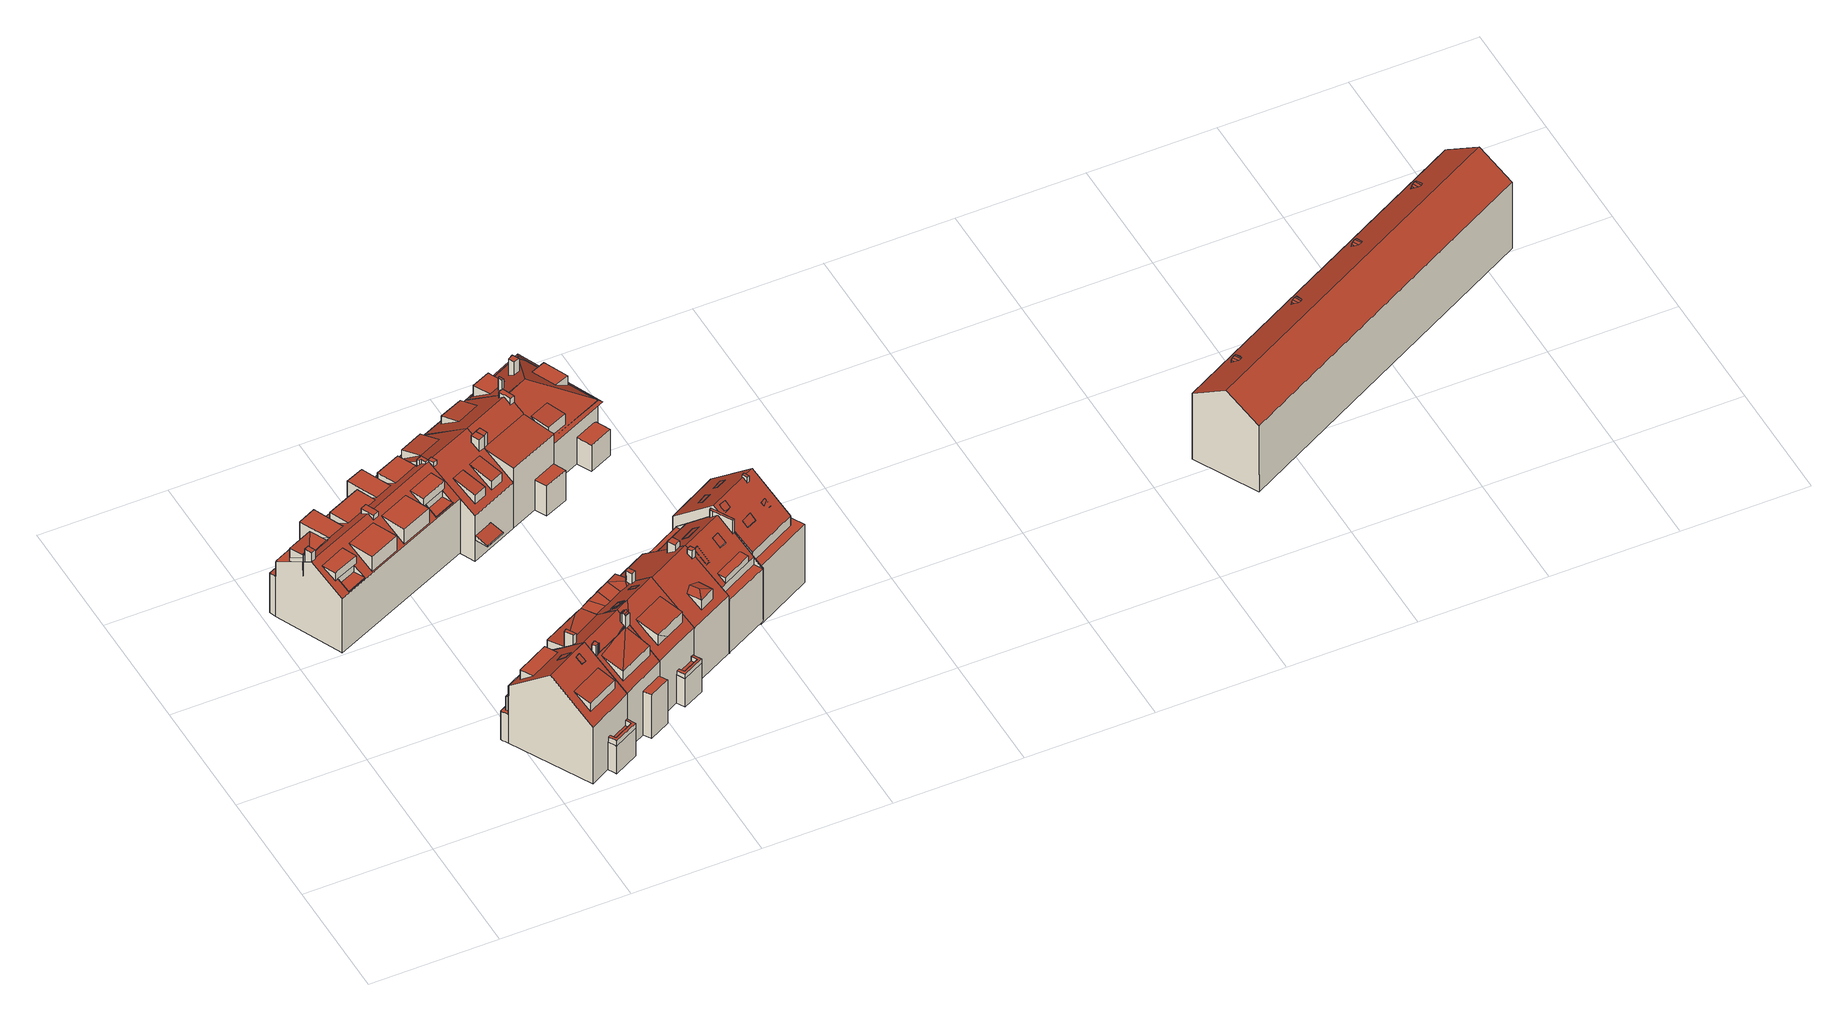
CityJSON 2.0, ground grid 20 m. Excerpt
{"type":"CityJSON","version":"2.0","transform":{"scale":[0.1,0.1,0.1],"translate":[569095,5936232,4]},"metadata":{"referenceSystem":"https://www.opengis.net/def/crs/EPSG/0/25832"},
"CityObjects":{
"building1":{"type":"Building","attributes":{"Grundfläche 2D":"134.242974","Grundhöhe NN":"5.921"},"children":["building1-1","building1-2","building1-3"],"geometry":[{"type":"Solid","lod":"3","boundaries":[[[[0,1,2,3]],[[4,5,6,7]],[[8,9,10,11,12,13,14]],[[15,16,17,18,19,20,21,22,23],[24,3,2,25]],[[26,15,23]],[[27,17,16,15,26,28,29,30,31],[32,7,6,33]],[[34,35,36,37,38,39,40,41,42]],[[43,44,45,46,47,48,49,50]],[[51,52,53,54,55]],[[1,0,24,25]],[[2,1,25]],[[0,3,24]],[[5,33,6]],[[7,32,4]],[[5,4,32,33]],[[35,46,45,36]],[[36,45,56,57,37]],[[58,59,40,39,38,37,57,60]],[[43,50,49,48,61,62]],[[44,43,62,63]],[[56,45,44,63]],[[64,10,9,8,65,66]],[[11,10,64,67]],[[12,11,67,68]],[[8,14,13,12,68,69,21,20,19,18,70,65]],[[71,72,61,48,30,29,28,26,23,22,21,69,73]],[[54,53,41,40,31,30,48,47]],[[17,27,31,40,59,70,18]],[[55,54,47,46,35]],[[55,35,34,51]],[[53,52,51,34,42,41]],[[64,66,65,70,59,58,60,57,56,63,62,61,72,71,73,69,68,67]]]],"semantics":{"surfaces":[{"type":"RoofSurface"},{"type":"WallSurface"},{"type":"GroundSurface"}],"values":[[0,0,0,0,0,0,0,0,0,1,1,1,1,1,1,1,1,1,1,1,1,1,1,1,1,1,1,1,1,1,1,2]]}}]},
"building1-1":{"type":"BuildingInstallation","parents":["building1"],"geometry":[{"type":"MultiSurface","lod":"3","boundaries":[[[74,75,76,77,78,79,80,81,82]],[[8,9,10,77,76,75]],[[10,11,78,77]],[[11,12,79,78]],[[80,79,12,13]],[[13,83,81,80]],[[81,83,84,82]],[[84,14,74,82]],[[14,8,75,74]]],"semantics":{"surfaces":[{"type":"RoofSurface"},{"type":"WallSurface"}],"values":[0,1,1,1,1,1,1,1,1]}}]},
"building1-2":{"type":"BuildingInstallation","parents":["building1"],"geometry":[{"type":"MultiSurface","lod":"3","boundaries":[[[85,86,87,88]],[[89,90,88,87]],[[85,88,90,91]],[[86,85,91,92]],[[92,89,87,86]]],"semantics":{"surfaces":[{"type":"RoofSurface"},{"type":"WallSurface"}],"values":[0,1,1,1,1]}}]},
"building1-3":{"type":"BuildingInstallation","parents":["building1"],"geometry":[{"type":"MultiSurface","lod":"3","boundaries":[[[93,94,95,96]],[[96,97,98,93]],[[99,97,96,95]],[[94,93,98,100]],[[100,99,95,94]]],"semantics":{"surfaces":[{"type":"RoofSurface"},{"type":"WallSurface"}],"values":[0,1,1,1,1]}}]},
"building2":{"type":"Building","attributes":{"Grundfläche 2D":"325.896272","Grundhöhe NN":"6.129"},"children":["building2-1","building2-2","building2-3","building2-4","building2-5","building2-6"],"geometry":[{"type":"MultiSurface","lod":"3","boundaries":[[[101,102,103,104,105,106]],[[107,108,109,110]],[[111,112,113,114]],[[115,116,117,118]],[[119,120,121,122,123,124]],[[125,126,127,128,129,130,131,132,133,134]],[[135,136,137,138,139,140,141,142]],[[143,144,145,146,147,148]],[[149,150,151,152,153,154]],[[155,156,157,158]],[[158,159,155]],[[159,158,160,161]],[[161,162,159]],[[163,164,165,166]],[[167,168,169,170,171]],[[172,173,174,175,176,177,178,179,180,181,182,183,137,184,185,110,109,186,187,144,143,188,189,114,113,190,191,167,171,192,193,162,161,160,194,195,196,130,197,198,199,196]],[[173,200,201,202,203,178,177,176,175,174],[204,118,117,205],[206,207,166,165],[106,105,208,209,210,211,212,213,214,215],[216,217,218,219,220,221,222,223,124,123]],[[224,225,226,227,228,229,230,231,232,233,234,235,236,237]],[[209,208,104,103,102,101,215,214]],[[105,104,208]],[[215,101,106]],[[238,186,108,107]],[[109,108,186]],[[110,238,107]],[[113,112,190]],[[111,114,189]],[[189,190,112,111]],[[116,115,204,205]],[[117,116,205]],[[115,118,204]],[[119,223,222,217,216,122,121,120]],[[216,123,122]],[[223,119,124]],[[196,131,130]],[[131,196,195,132]],[[239,133,132,195]],[[240,134,133,239]],[[193,125,134,240]],[[126,125,193,192]],[[171,127,126,192]],[[130,129,197]],[[129,128,241,197]],[[141,140,187]],[[187,186,238,142,141]],[[110,185,135,142,238]],[[185,184,136,135]],[[184,137,136]],[[138,137,183]],[[183,242,139,138]],[[188,143,148,147,243,244,151,150]],[[140,139,242,245,146,145,144,187]],[[147,146,245,243]],[[154,153,191]],[[189,188,149,154,191,190]],[[149,188,150]],[[244,246,152,151]],[[240,239,156,155]],[[157,156,239,195]],[[240,155,159,162,193]],[[164,163,207,206]],[[165,164,206]],[[207,163,166]],[[171,170,247,241,128,127]],[[153,152,246,248,169,168,167,191]],[[248,247,170,169]],[[203,202,201,249,250]],[[251,237,182,181,180,179,178,203,250,252]],[[242,183,182,237,236,235]],[[242,235,234,245]],[[245,234,233,243]],[[243,233,232,244]],[[244,232,231,246]],[[246,231,230,248]],[[248,230,229,247]],[[247,229,228,241]],[[198,197,241,228,227,226]],[[201,200,173,172,196,199,198,226,253,254,249]],[[224,237,251,255]],[[225,224,255,256]],[[226,225,256,253]],[[255,251,252,250,249,254,253,256]]],"semantics":{"surfaces":[{"type":"RoofSurface"},{"type":"WallSurface"},{"type":"GroundSurface"}],"values":[0,0,0,0,0,0,0,0,0,0,0,0,0,0,0,0,0,0,1,1,1,1,1,1,1,1,1,1,1,1,1,1,1,1,1,1,1,1,1,1,1,1,1,1,1,1,1,1,1,1,1,1,1,1,1,1,1,1,1,1,1,1,1,1,1,1,1,1,1,1,1,1,1,1,1,1,1,1,1,1,2]}}]},
"building2-1":{"type":"BuildingInstallation","parents":["building2"],"geometry":[{"type":"MultiSurface","lod":"3","boundaries":[[[257,258,259,260,261,262,263]],[[258,257,264,265]],[[258,265,160,158,259]],[[158,157,195,196,261,260,259]],[[196,172,262,261]]],"semantics":{"surfaces":[{"type":"RoofSurface"},{"type":"WallSurface"}],"values":[0,1,1,1,1]}}]},
"building2-2":{"type":"BuildingInstallation","parents":["building2"],"geometry":[{"type":"MultiSurface","lod":"3","boundaries":[[[266,267,268,269,270,271]],[[272,273,175,274,269,268,267]],[[270,269,274,275]],[[266,271,270,275,176,276,277]],[[267,266,277,272]]],"semantics":{"surfaces":[{"type":"RoofSurface"},{"type":"WallSurface"}],"values":[0,1,1,1,1]}}]},
"building2-3":{"type":"BuildingInstallation","parents":["building2"],"geometry":[{"type":"MultiSurface","lod":"3","boundaries":[[[278,221,279,280,218,281]],[[281,217,222,278]],[[221,278,222]],[[281,218,217]],[[279,221,220]],[[280,279,220,219]],[[218,280,219]]],"semantics":{"surfaces":[{"type":"RoofSurface"},{"type":"WallSurface"}],"values":[0,1,1,1,1,1,1]}}]},
"building2-4":{"type":"BuildingInstallation","parents":["building2"],"geometry":[{"type":"MultiSurface","lod":"3","boundaries":[[[282,283,284,285,286,287,288]],[[181,184,185,283,282,288]],[[284,283,185,289]],[[289,290,285,284]],[[291,286,285,290]],[[291,180,287,286]],[[181,288,287,180]]],"semantics":{"surfaces":[{"type":"RoofSurface"},{"type":"WallSurface"}],"values":[0,1,1,1,1,1,1]}}]},
"building2-5":{"type":"BuildingInstallation","parents":["building2"],"geometry":[{"type":"MultiSurface","lod":"3","boundaries":[[[292,210,293,294,213,295]],[[293,209,214,294]],[[213,294,214]],[[293,210,209]],[[295,213,212]],[[292,295,212,211]],[[210,292,211]]],"semantics":{"surfaces":[{"type":"RoofSurface"},{"type":"WallSurface"}],"values":[0,1,1,1,1,1,1]}}]},
"building2-6":{"type":"BuildingInstallation","parents":["building2"],"geometry":[{"type":"MultiSurface","lod":"3","boundaries":[[[296,297,298,299]],[[262,172,173,297,296]],[[298,297,173,300]],[[299,298,300,174,264,257,263]],[[263,262,296,299]]],"semantics":{"surfaces":[{"type":"RoofSurface"},{"type":"WallSurface"}],"values":[0,1,1,1,1]}}]},
"building3":{"type":"Building","attributes":{"Grundfläche 2D":"122.303925","Grundhöhe NN":"5.871"},"children":["building3-1","building3-2","building3-3","building3-4"],"geometry":[{"type":"MultiSurface","lod":"3","boundaries":[[[301,302,303,304]],[[305,306,304,303]],[[305,303,307]],[[308,307,303,309]],[[310,311,309]],[[311,312,308]],[[311,308,309]],[[313,314,315,316,317,318]],[[319,320,313,318]],[[321,314,313]],[[322,323,324,325,306,305,326,327,328,329]],[[323,322,330,331]],[[305,307,326]],[[330,322,332,333]],[[308,312,307]],[[312,334,307]],[[334,335,336]],[[334,336,307]],[[336,337,326,337,307]],[[337,326,307]],[[338,312,311]],[[333,332,339,338,311,310]],[[340,336,335,334,312,338,341,342,343,344,26,345,346,326,337,336]],[[26,344,347,348,316,315,314,321,349,350,29,28]],[[351,352,353,354,355,356,357,358,359,360]],[[361,362,363,364]],[[365,366,367,368]],[[301,304,325,324]],[[302,301,324,323]],[[325,304,306]],[[360,319,318,317,355,354,351]],[[320,319,360,350]],[[317,316,355]],[[364,363,369,370]],[[361,364,370,371]],[[362,361,371,372]],[[366,365,373,374]],[[367,366,374,375]],[[368,367,375,376]],[[362,372,377,329,328,327,73,369,363]],[[378,379,380,381,382,383,356,355,316,348,347,344,343,342,341,338,339,332,322,329,377,384]],[[368,358,357,356,383,373,365]],[[385,73,327,326,346,345,26,28,29,350,360,359,358,368,376,72,71]],[[374,373,383,382,381,380,379,378,384,377,372,371,370,369,73,385,71,72,376,375]]],"semantics":{"surfaces":[{"type":"RoofSurface"},{"type":"WallSurface"},{"type":"GroundSurface"}],"values":[0,0,0,0,0,0,0,0,0,0,0,0,0,0,0,0,0,0,0,0,0,0,0,0,0,0,0,1,1,1,1,1,1,1,1,1,1,1,1,1,1,1,1,2]}}]},
"building3-1":{"type":"BuildingInstallation","parents":["building3"],"geometry":[{"type":"MultiSurface","lod":"3","boundaries":[[[351,354,386,387]],[[386,354,353]],[[387,386,353,352]],[[352,351,387]]],"semantics":{"surfaces":[{"type":"RoofSurface"},{"type":"WallSurface"}],"values":[0,1,1,1]}}]},
"building3-2":{"type":"BuildingInstallation","parents":["building3"],"geometry":[{"type":"MultiSurface","lod":"3","boundaries":[[[388,389,390,391,392]],[[393,389,388,394]],[[395,396,393,394,397]],[[398,395,397,399]],[[400,401,398,399,402]],[[403,400,402,404]],[[303,302,323,322,392,391,390]],[[388,392,322,332,339,338,341,342,343,404,402,399,397,394]],[[343,405,403,404]],[[400,403,405,406]],[[406,407,401,400]],[[398,401,407,408]],[[310,309,303,390,389,393,396,395,398,408,409]]],"semantics":{"surfaces":[{"type":"RoofSurface"},{"type":"WallSurface"}],"values":[0,0,0,0,0,0,1,1,1,1,1,1,1]}}]},
"building3-3":{"type":"BuildingInstallation","parents":["building3"],"geometry":[{"type":"MultiSurface","lod":"3","boundaries":[[[410,411,412,413,414,415]],[[29,28,413,412,411,320,350]],[[28,416,414,413]],[[321,313,410,415,414,416,417]],[[313,320,411,410]]],"semantics":{"surfaces":[{"type":"RoofSurface"},{"type":"WallSurface"}],"values":[0,1,1,1,1]}}]},
"building3-4":{"type":"BuildingInstallation","parents":["building3"],"geometry":[{"type":"MultiSurface","lod":"3","boundaries":[[[418,419,420,421,422,423,424,425]],[[337,336,421,420]],[[335,422,421,336]],[[335,334,423,422]],[[426,425,424,423,334,340]],[[418,425,426,427]],[[427,428,419,418]],[[420,419,428,337]]],"semantics":{"surfaces":[{"type":"RoofSurface"},{"type":"WallSurface"}],"values":[0,1,1,1,1,1,1,1]}}]},
"building4":{"type":"Building","attributes":{"Grundfläche 2D":"148.841950","Grundhöhe NN":"5.712"},"children":["building4-1","building4-2","building4-3","building4-4","building4-5"],"geometry":[{"type":"MultiSurface","lod":"3","boundaries":[[[429,430,317,431,432,433]],[[434,435,436,430,429,437,438]],[[439,435,434,440,441]],[[439,441,442,443]],[[442,444,443]],[[443,445,446,439]],[[447,448,449,450,451]],[[452,453,454,455,456,457]],[[322,329,458,459,460,461],[462,463,464,448,447,451,465,466]],[[467,468,444,442,441,440,434,438,437,429,433,432,431,348,469,470,461,460,471,472]],[[348,347,473,474,461,470,469]],[[474,473,347,344,475,461]],[[343,342,341,476,332,461,475,344]],[[322,461,332]],[[477,478,479,480,481,482,483,484,485,486,487,356,355,488]],[[489,490,491,492]],[[493,494,495,496,497,498,499,500]],[[501,502,503,504,505,506]],[[431,317,355]],[[467,484,446,445]],[[507,508,488,355,317,430,436,435,439,446,484,483]],[[449,466,465,450]],[[466,449,463,462]],[[451,450,465]],[[449,448,464,463]],[[490,502,501,491]],[[509,499,492,491,501,506,510]],[[492,499,498,489]],[[453,452,511,512]],[[454,453,512,513]],[[455,454,513,514]],[[497,496,515,516]],[[499,509,517,500]],[[493,500,517,518]],[[494,493,518,519]],[[495,494,519,520]],[[496,495,520,515]],[[452,457,456,455,514,521,459,458,329,522,511]],[[523,524,503,485,484,467,472,471,460,459,521,525]],[[490,489,498,497,356,487,486,485,503,502]],[[329,322,332,476,341,342,343,344,347,348,431,355,356,497,516,526,527,528,529,530,531,522]],[[504,503,524,532]],[[505,504,532,533]],[[506,505,533,510]],[[518,517,509,510,533,532,524,523,525,521,514,513,512,511,522,531,530,529,528,527,526,516,515,520,519]]],"semantics":{"surfaces":[{"type":"RoofSurface"},{"type":"WallSurface"},{"type":"GroundSurface"}],"values":[0,0,0,0,0,0,0,0,0,0,0,0,0,0,0,0,0,0,1,1,1,1,1,1,1,1,1,1,1,1,1,1,1,1,1,1,1,1,1,1,1,1,1,1,2]}}]},
"building4-1":{"type":"BuildingInstallation","parents":["building4"],"geometry":[{"type":"MultiSurface","lod":"3","boundaries":[[[534,535,536]],[[537,535,534]],[[538,534,539]],[[537,534,538]],[[538,539,540]],[[541,536,535,537,469,473]],[[470,542,540,539,534,536,541,474]],[[538,540,542,543]],[[537,538,543,469]]],"semantics":{"surfaces":[{"type":"RoofSurface"},{"type":"WallSurface"}],"values":[0,0,0,0,0,1,1,1,1]}}]},
"building4-2":{"type":"BuildingInstallation","parents":["building4"],"geometry":[{"type":"MultiSurface","lod":"3","boundaries":[[[544,545,546,547]],[[547,546,548,549]],[[550,548,546,545]],[[549,551,544,547]],[[545,544,551,550]]],"semantics":{"surfaces":[{"type":"RoofSurface"},{"type":"WallSurface"}],"values":[0,1,1,1,1]}}]},
"building4-3":{"type":"BuildingInstallation","parents":["building4"],"geometry":[{"type":"MultiSurface","lod":"3","boundaries":[[[552,482,553,554,555,556,477,557]],[[557,488,508,507,483,552]],[[482,552,483]],[[557,477,488]],[[553,482,481]],[[480,479,478,556,555,554,553,481]],[[477,556,478]]],"semantics":{"surfaces":[{"type":"RoofSurface"},{"type":"WallSurface"}],"values":[0,1,1,1,1,1,1]}}]},
"building4-4":{"type":"BuildingInstallation","parents":["building4"],"geometry":[{"type":"MultiSurface","lod":"3","boundaries":[[[558,559,560,561]],[[445,443,561,560]],[[444,562,558,561,443]],[[562,472,559,558]],[[467,445,560,559,472]]],"semantics":{"surfaces":[{"type":"RoofSurface"},{"type":"WallSurface"}],"values":[0,1,1,1,1]}}]},
"building4-5":{"type":"BuildingInstallation","parents":["building4"],"geometry":[{"type":"MultiSurface","lod":"3","boundaries":[[[563,564,565,566,567,568,569,570]],[[452,453,564,563]],[[453,454,565,564]],[[455,566,565,454]],[[455,456,567,566]],[[456,571,568,567]],[[568,571,572,569]],[[572,457,570,569]],[[457,452,563,570]]],"semantics":{"surfaces":[{"type":"RoofSurface"},{"type":"WallSurface"}],"values":[0,1,1,1,1,1,1,1,1]}}]},
"building5":{"type":"Building","attributes":{"Grundfläche 2D":"130.771114","Grundhöhe NN":"6.014"},"children":["building5-1","building5-2","building5-3"],"geometry":[{"type":"Solid","lod":"3","boundaries":[[[[573,574,575,576]],[[577,578,579,580]],[[581,582,583,584]],[[585,586,587,588,179,589,590,591],[581,592,593,582],[578,577,594,595]],[[596,597,179,588,587,598,599,600,601],[576,575,602,603]],[[574,602,575]],[[576,603,573]],[[574,573,603,602]],[[580,579,595,594]],[[594,577,580]],[[579,578,595]],[[593,592,584,583]],[[592,581,584]],[[593,583,582]],[[604,605,606,607,590,589,179,597,596,601,600,608,609]],[[590,607,606,605,610,591]],[[611,599,598,587,586,585,591,610,612]],[[600,599,611,608]],[[609,608,611,612,610,605,604]]]],"semantics":{"surfaces":[{"type":"RoofSurface"},{"type":"WallSurface"},{"type":"GroundSurface"}],"values":[[0,0,0,0,0,1,1,1,1,1,1,1,1,1,1,1,1,1,2]]}}]},
"building5-1":{"type":"BuildingInstallation","parents":["building5"],"geometry":[{"type":"MultiSurface","lod":"3","boundaries":[[[287,613,614,615,616]],[[589,617,614,613]],[[617,618,588,616,615,614]],[[588,179,287,616]],[[589,613,287,179]]],"semantics":{"surfaces":[{"type":"RoofSurface"},{"type":"WallSurface"}],"values":[0,1,1,1,1]}}]},
"building5-2":{"type":"BuildingInstallation","parents":["building5"],"geometry":[{"type":"MultiSurface","lod":"3","boundaries":[[[619,620,621,622]],[[622,621,586,623]],[[619,622,623,624]],[[620,619,624,585]],[[621,620,585,586]]],"semantics":{"surfaces":[{"type":"RoofSurface"},{"type":"WallSurface"}],"values":[0,1,1,1,1]}}]},
"building5-3":{"type":"BuildingInstallation","parents":["building5"],"geometry":[{"type":"MultiSurface","lod":"3","boundaries":[[[625,626,607,627]],[[628,606,607,626]],[[606,629,627,607]],[[629,630,625,627]],[[630,628,626,625]],[[628,630,629,606]]],"semantics":{"surfaces":[{"type":"RoofSurface"},{"type":"WallSurface"},{"type":"OuterCeilingSurface"}],"values":[0,1,1,1,1,2]}}]},
"building6":{"type":"Building","attributes":{"Grundfläche 2D":"125.491840","Grundhöhe NN":"5.654"},"children":["building6-1","building6-2"],"geometry":[{"type":"Solid","lod":"3","boundaries":[[[[631,632,633]],[[632,634,635,633]],[[632,631,636,634]],[[637,638,639,640,641,642,643],[644,645,635,634,636]],[[640,639,638,646,647,648,649,650]],[[651,652,653,654]],[[631,633,645,644]],[[644,636,631]],[[645,633,635]],[[642,641,521,655]],[[648,647,646,638,637,643,642,655,656]],[[651,650,649,648,656,657,652]],[[641,640,650,651,658,521]],[[653,652,657,659]],[[654,653,659,532]],[[651,654,532,658]],[[521,658,532,659,657,656,655]]]],"semantics":{"surfaces":[{"type":"RoofSurface"},{"type":"WallSurface"},{"type":"GroundSurface"}],"values":[[0,0,0,0,0,0,1,1,1,1,1,1,1,1,1,1,2]]}}]},
"building6-1":{"type":"BuildingInstallation","parents":["building6"],"geometry":[{"type":"MultiSurface","lod":"3","boundaries":[[[660,661,662,663]],[[664,661,660,637]],[[664,665,662,661]],[[665,643,663,662]],[[643,637,660,663]]],"semantics":{"surfaces":[{"type":"RoofSurface"},{"type":"WallSurface"}],"values":[0,1,1,1,1]}}]},
"building6-2":{"type":"BuildingInstallation","parents":["building6"],"geometry":[{"type":"MultiSurface","lod":"3","boundaries":[[[666,667,668,669,670]],[[647,671,668,667]],[[668,671,672,669]],[[666,670,669,672,673,646]],[[646,647,667,666]]],"semantics":{"surfaces":[{"type":"RoofSurface"},{"type":"WallSurface"}],"values":[0,1,1,1,1]}}]},
"building7":{"type":"Building","attributes":{"Grundfläche 2D":"144.862522","Grundhöhe NN":"6.206"},"children":["building7-1","building7-2"],"geometry":[{"type":"Solid","lod":"3","boundaries":[[[[674,675,676,677]],[[678,679,680,681,682,683,684,685]],[[686,687,688,689,587,586,685,684,683]],[[690,691,587,689,688,692,693],[676,694,695,677]],[[696,697,698,699]],[[675,694,676]],[[677,695,674]],[[675,674,695,694]],[[699,698,700,701]],[[696,699,701,702]],[[697,696,702,703]],[[697,703,704,681,680,679,705,700,698]],[[706,707,690,693,692,688,687,686,683,682,681,704,708]],[[691,690,707,709]],[[705,679,678,685,586,587,691,709,710]],[[701,700,705,710,709,707,706,708,704,703,702]]]],"semantics":{"surfaces":[{"type":"RoofSurface"},{"type":"WallSurface"},{"type":"GroundSurface"}],"values":[[0,0,0,0,0,1,1,1,1,1,1,1,1,1,1,2]]}}]},
"building7-1":{"type":"BuildingInstallation","parents":["building7"],"geometry":[{"type":"MultiSurface","lod":"3","boundaries":[[[711,712,713,714,715,716,717,718]],[[692,719,711,718]],[[689,720,721,722,716,715,714,713,712,711,719,723]],[[722,686,717,716]],[[717,686,687,688,692,718]]],"semantics":{"surfaces":[{"type":"RoofSurface"},{"type":"WallSurface"}],"values":[0,1,1,1,1]}}]},
"building7-2":{"type":"BuildingInstallation","parents":["building7"],"geometry":[{"type":"MultiSurface","lod":"3","boundaries":[[[724,725,621,620]],[[620,621,586,685]],[[724,620,685,684]],[[725,724,684,726]],[[621,725,726,586]]],"semantics":{"surfaces":[{"type":"RoofSurface"},{"type":"WallSurface"}],"values":[0,1,1,1,1]}}]},
"building8":{"type":"Building","attributes":{"Grundfläche 2D":"114.189532","Grundhöhe NN":"5.680"},"children":["building8-1","building8-2","building8-3","building8-4"],"geometry":[{"type":"Solid","lod":"3","boundaries":[[[[727,728,729,730]],[[731,732,733,734]],[[735,736,737,738]],[[727,739,740,741,742,743,744,745,746,747,748,730,746,749,734,733,750,751]],[[752,753,754,755,738,756,757,735,758,759,744,743,742]],[[728,727,751]],[[751,750,749,746,729,728]],[[746,730,729]],[[749,750,732,731]],[[750,733,732]],[[749,731,734]],[[757,736,735]],[[757,756,737,736]],[[756,738,737]],[[760,761,739,727,730,748,762,763]],[[755,754,753,752,742,741,740,739,761,764]],[[656,758,735,738,755,764,765]],[[655,762,748,747,746,745,744,759,758,656,766]],[[762,655,766,656,765,764,761,760,763]]]],"semantics":{"surfaces":[{"type":"RoofSurface"},{"type":"WallSurface"},{"type":"GroundSurface"}],"values":[[0,0,0,0,0,1,1,1,1,1,1,1,1,1,1,1,1,1,2]]}}]},
"building8-1":{"type":"BuildingInstallation","parents":["building8"],"geometry":[{"type":"MultiSurface","lod":"3","boundaries":[[[767,768,769,770,771]],[[772,773,774,771,770,769]],[[767,771,774,775]],[[775,776,768,767]],[[769,768,776,772]]],"semantics":{"surfaces":[{"type":"RoofSurface"},{"type":"WallSurface"}],"values":[0,1,1,1,1]}}]},
"building8-2":{"type":"BuildingInstallation","parents":["building8"],"geometry":[{"type":"MultiSurface","lod":"3","boundaries":[[[777,778,779,780,781,782]],[[753,783,777,782]],[[778,777,783,784]],[[784,785,743,786,787,780,779,778]],[[787,741,781,780]],[[741,742,752,753,782,781]]],"semantics":{"surfaces":[{"type":"RoofSurface"},{"type":"WallSurface"}],"values":[0,1,1,1,1,1]}}]},
"building8-3":{"type":"BuildingInstallation","parents":["building8"],"geometry":[{"type":"MultiSurface","lod":"3","boundaries":[[[788,789,790,791]],[[791,790,792,793]],[[788,791,793,794]],[[789,788,794,795]],[[790,789,795,792]]],"semantics":{"surfaces":[{"type":"RoofSurface"},{"type":"WallSurface"}],"values":[0,1,1,1,1]}}]},
"building8-4":{"type":"BuildingInstallation","parents":["building8"],"geometry":[{"type":"MultiSurface","lod":"3","boundaries":[[[796,797,798,799]],[[799,798,800,801]],[[796,799,801,802]],[[797,796,802,803]],[[798,797,803,800]]],"semantics":{"surfaces":[{"type":"RoofSurface"},{"type":"WallSurface"}],"values":[0,1,1,1,1]}}]},
"building9":{"type":"Building","attributes":{"Grundfläche 2D":"171.807060","Grundhöhe NN":"6.426"},"children":["building9-1","building9-2"],"geometry":[{"type":"Solid","lod":"3","boundaries":[[[[804,805,806,807]],[[808,809,810,811]],[[812,813,814,815,816,817]],[[818,819,820,687,821,822,823,824,825,826],[807,806,827,828]],[[819,818,829,830,820],[831,832,811,810]],[[829,833,690,693,834,835,692,688,820,830],[836,837,838,839,814,813]],[[687,820,688]],[[840,841,842,843,844]],[[840,845,846,847]],[[840,847,841]],[[848,849,850,851]],[[805,804,828,827]],[[827,806,805]],[[828,804,807]],[[809,831,810]],[[811,832,808]],[[809,808,832,831]],[[813,812,837,836]],[[814,839,838,817,816,815]],[[838,837,812,817]],[[852,853,846,845]],[[847,846,853,854]],[[841,847,854,855]],[[842,841,855,856]],[[844,843,842,856,857,858]],[[859,830,860,861,862]],[[840,844,693,863,864,859,862,852,845]],[[865,866,867,868,869,825,824,823,822,821,687,688,692,835,834,693,844,858,870,871]],[[850,872,873,874,825,869,875,851]],[[860,819,874,873,876,861]],[[875,877,848,851]],[[849,848,877,878]],[[878,872,850,849]],[[855,854,853,852,862,861,876,873,872,878,877,875,869,868,867,866,865,871,870,858,857,856]],[[826,825,874,819,818]],[[829,818,819,860,830]],[[833,829,830,859,864,863,693,690]]]],"semantics":{"surfaces":[{"type":"RoofSurface"},{"type":"WallSurface"},{"type":"GroundSurface"}],"values":[[0,0,0,0,0,0,0,0,0,0,0,1,1,1,1,1,1,1,1,1,1,1,1,1,1,1,1,1,1,1,1,1,1,2,0,0,0]]}}]},
"building9-1":{"type":"BuildingInstallation","parents":["building9"],"geometry":[{"type":"MultiSurface","lod":"3","boundaries":[[[879,880,881,882]],[[882,881,883,884]],[[879,882,884,885]],[[880,879,885,886]],[[881,880,886,883]]],"semantics":{"surfaces":[{"type":"RoofSurface"},{"type":"WallSurface"}],"values":[0,1,1,1,1]}}]},
"building9-2":{"type":"BuildingInstallation","parents":["building9"],"geometry":[{"type":"MultiSurface","lod":"3","boundaries":[[[887,888,889,890]],[[890,889,891,892]],[[887,890,892,893]],[[888,887,893,894]],[[889,888,894,891]]],"semantics":{"surfaces":[{"type":"RoofSurface"},{"type":"WallSurface"}],"values":[0,1,1,1,1]}}]},
"building10":{"type":"Building","attributes":{"Grundfläche 2D":"151.202674","Grundhöhe NN":"4.864"},"children":["building10-1","building10-2","building10-3","building10-4","building10-5","building10-6"],"geometry":[{"type":"Solid","lod":"3","boundaries":[[[[895,896,897,898,899,900]],[[897,896,895,901,902,898]],[[903,904,905,906,907,908]],[[904,903,909,910]],[[905,904,910,911]],[[906,905,911,912]],[[907,906,912,913]],[[901,903,908,902]],[[914,899,898,902,908,907,913]],[[900,899,914,915]],[[895,900,915,909,903,901]],[[915,914,913,912,911,910,909]]]],"semantics":{"surfaces":[{"type":"RoofSurface"},{"type":"WallSurface"},{"type":"GroundSurface"}],"values":[[0,0,0,1,1,1,1,1,1,1,1,2]]}}]},
"building10-1":{"type":"BuildingInstallation","parents":["building10"],"geometry":[{"type":"MultiSurface","lod":"3","boundaries":[[[916,917,918,919]],[[916,919,920,921]],[[919,918,922,920]],[[917,916,921,923]],[[918,917,923,922]]],"semantics":{"surfaces":[{"type":"RoofSurface"},{"type":"WallSurface"}],"values":[0,1,1,1,1]}}]},
"building10-2":{"type":"BuildingInstallation","parents":["building10"],"geometry":[{"type":"MultiSurface","lod":"3","boundaries":[[[924,925,926,927]],[[927,926,928,929]],[[924,927,929,930]],[[924,930,925]],[[926,925,928]]],"semantics":{"surfaces":[{"type":"RoofSurface"},{"type":"WallSurface"}],"values":[0,1,1,1,1]}}]},
"building10-3":{"type":"BuildingInstallation","parents":["building10"],"geometry":[{"type":"MultiSurface","lod":"3","boundaries":[[[931,932,933,934]],[[934,933,935,936]],[[931,934,936,937]],[[932,931,937,938]],[[933,932,938,935]]],"semantics":{"surfaces":[{"type":"RoofSurface"},{"type":"WallSurface"}],"values":[0,1,1,1,1]}}]},
"building10-4":{"type":"BuildingInstallation","parents":["building10"],"geometry":[{"type":"MultiSurface","lod":"3","boundaries":[[[939,940,941,942]],[[942,941,943,944]],[[939,942,944,945]],[[945,946,940,939]],[[941,940,946,943]]],"semantics":{"surfaces":[{"type":"RoofSurface"},{"type":"WallSurface"}],"values":[0,1,1,1,1]}}]},
"building10-5":{"type":"BuildingInstallation","parents":["building10"],"geometry":[{"type":"MultiSurface","lod":"3","boundaries":[[[947,948,949,950]],[[950,949,951,952]],[[947,950,952,953]],[[947,953,948]],[[949,948,951]]],"semantics":{"surfaces":[{"type":"RoofSurface"},{"type":"WallSurface"}],"values":[0,1,1,1,1]}}]},
"building10-6":{"type":"BuildingInstallation","parents":["building10"],"geometry":[{"type":"MultiSurface","lod":"3","boundaries":[[[954,955,956,957,958,959]],[[960,896,961,957,956,955]],[[958,957,961,962]],[[954,959,958,962,897,963]],[[955,954,963,960]]],"semantics":{"surfaces":[{"type":"RoofSurface"},{"type":"WallSurface"}],"values":[0,1,1,1,1]}}]},
"building11":{"type":"Building","attributes":{"Grundfläche 2D":"662.828923","Grundhöhe NN":"7.009"},"children":["building11-1","building11-2","building11-3","building11-4"],"geometry":[{"type":"Solid","lod":"3","boundaries":[[[[964,965,966,967]],[[965,968,969,970,966]],[[969,968,965,964,971,972]],[[970,969,972,973]],[[967,966,970,973,974]],[[964,967,974,971]],[[972,971,974,973]]]],"semantics":{"surfaces":[{"type":"RoofSurface"},{"type":"WallSurface"},{"type":"GroundSurface"}],"values":[[0,0,1,1,1,1,2]]}}]},
"building11-1":{"type":"BuildingInstallation","parents":["building11"],"geometry":[{"type":"MultiSurface","lod":"3","boundaries":[[[975,976,977,978]],[[979,975,978,980]],[[981,979,980,982]],[[983,981,982,984]],[[985,983,984,986,987]],[[985,987,988,989]],[[990,991,976,975,979,981,983,985,989,992]]],"semantics":{"surfaces":[{"type":"RoofSurface"},{"type":"WallSurface"}],"values":[0,0,0,0,0,0,1]}}]},
"building11-2":{"type":"BuildingInstallation","parents":["building11"],"geometry":[{"type":"MultiSurface","lod":"3","boundaries":[[[993,994,995]],[[996,995,994,997]],[[998,996,997,999]],[[1000,998,999,1001]],[[1002,1000,1001,1003]],[[1003,1004,1002]],[[1005,1006,1007,993,995,996,998,1000,1002,1004,1008]]],"semantics":{"surfaces":[{"type":"RoofSurface"},{"type":"WallSurface"}],"values":[0,0,0,0,0,0,1]}}]},
"building11-3":{"type":"BuildingInstallation","parents":["building11"],"geometry":[{"type":"MultiSurface","lod":"3","boundaries":[[[1009,1010,1011]],[[1012,1011,1010,1013]],[[1014,1012,1013,1015]],[[1016,1014,1015,1017]],[[1018,1016,1017,1019]],[[1019,1020,1018]],[[1021,1009,1011,1012,1014,1016,1018,1020,1022]]],"semantics":{"surfaces":[{"type":"RoofSurface"},{"type":"WallSurface"}],"values":[0,0,0,0,0,0,1]}}]},
"building11-4":{"type":"BuildingInstallation","parents":["building11"],"geometry":[{"type":"MultiSurface","lod":"3","boundaries":[[[1023,1024,1025]],[[1026,1025,1024,1027]],[[1028,1026,1027,1029]],[[1030,1028,1029,1031]],[[1032,1030,1031,1033]],[[1033,1034,1032]],[[1035,1023,1025,1026,1028,1030,1032,1034,1036]]],"semantics":{"surfaces":[{"type":"RoofSurface"},{"type":"WallSurface"}],"values":[0,0,0,0,0,0,1]}}]}
},
"vertices":[
[254,27,151],[304,53,151],[291,78,159],[241,51,159],[249,156,152],[198,129,152],[208,110,152],[259,137,152],[279,25,70],[284,16,70],[286,12,70],[325,32,70],[318,46,70],[315,44,70],[283,27,70],[265,98,183],[254,92,183],[215,71,183],[248,8,125],[315,44,125],[318,46,125],[319,46,125],[319,47,126],[286,109,183],[254,27,136],[304,53,136],[285,110,182],[213,74,180],[277,125,168],[277,127,167],[253,171,125],[182,133,125],[249,156,134],[198,129,134],[183,143,72],[213,159,72],[211,163,72],[176,144,72],[178,140,72],[179,139,72],[182,133,72],[187,136,72],[184,142,72],[243,189,66],[207,170,66],[211,163,67],[213,159,68],[217,152,70],[253,171,70],[252,173,70],[246,183,67],[183,143,97],[184,142,97],[187,136,97],[217,152,97],[213,159,97],[211,163,19],[176,144,19],[179,139,19],[182,133,19],[178,140,19],[253,171,19],[243,189,19],[207,170,19],[286,12,19],[279,25,19],[284,16,19],[325,32,19],[318,46,19],[319,46,19],[248,8,19],[277,125,19],[277,127,19],[319,47,19],
[283,27,80],[279,25,80],[284,16,80],[286,12,80],[325,32,80],[318,46,80],[315,44,80],[319,34,80],[288,18,80],[319,34,70],[288,18,70],
[262,102,180],[255,116,167],[245,110,167],[252,97,180],[245,110,166],[252,97,179],[262,102,179],[255,116,166],
[271,95,180],[264,91,180],[269,82,172],[276,86,172],[276,86,171],[271,95,179],[269,82,171],[264,91,179],
[235,494,150],[239,496,150],[272,511,150],[276,513,150],[267,534,151],[225,515,151],[242,586,150],[202,568,150],[215,539,150],[255,558,150],[162,550,151],[108,526,151],[121,496,151],[175,521,151],[184,451,150],[233,473,150],[216,510,151],[168,488,151],[61,415,150],[66,418,150],[97,432,150],[102,434,150],[92,455,151],[51,436,151],[80,481,123],[86,483,123],[68,523,123],[67,525,123],[13,500,123],[14,498,123],[32,456,123],[41,460,123],[28,489,123],[68,507,123],[256,556,123],[264,560,123],[245,603,123],[244,605,123],[190,580,123],[190,578,123],[196,565,123],[242,586,123],[180,527,148],[208,540,148],[196,565,148],[187,586,148],[159,574,148],[168,553,148],[168,553,127],[165,560,127],[162,567,127],[95,537,127],[99,530,127],[102,523,127],[68,507,149],[28,489,149],[41,460,151],[43,461,151],[80,481,150],[44,460,151],[64,471,151],[81,479,150],[120,422,150],[169,444,150],[152,481,151],[104,459,151],[114,497,148],[102,523,148],[93,544,148],[65,531,148],[86,484,148],[33,453,152],[38,442,159],[45,446,159],[150,493,159],[159,497,159],[261,544,159],[270,548,159],[270,549,159],[270,549,158],[265,560,151],[245,605,122],[244,605,122],[264,560,151],[256,556,151],[202,568,131],[196,565,131],[168,553,131],[162,550,131],[108,526,131],[102,523,131],[86,483,149],[80,481,149],[43,461,150],[41,460,150],[32,456,150],[13,500,122],[12,499,122],[23,476,138],[60,394,123],[60,393,122],[74,399,122],[293,498,122],[184,451,123],[233,473,123],[169,444,123],[120,422,123],[276,513,136],[272,511,136],[279,496,124],[280,494,123],[247,479,123],[246,481,124],[239,496,136],[235,494,136],[102,434,136],[97,432,136],[105,416,124],[105,414,123],[74,400,123],[73,401,124],[66,418,136],[61,415,136],[240,614,95],[8,509,95],[12,499,95],[13,500,95],[67,525,95],[65,531,95],[93,544,95],[95,537,95],[162,567,95],[159,574,95],[187,586,95],[190,580,95],[244,605,95],[245,605,95],[242,586,131],[28,489,131],[68,507,131],[67,525,122],[190,580,122],[159,574,118],[162,567,122],[187,586,118],[95,537,122],[65,531,118],[93,544,118],[60,393,21],[293,498,21],[245,605,21],[270,549,21],[12,499,21],[60,394,21],[240,614,21],[8,509,21],
[42,452,165],[47,454,165],[43,461,165],[41,460,165],[32,456,165],[33,453,165],[40,456,165],[42,452,155],[47,454,155],
[154,508,162],[145,504,162],[148,496,162],[154,484,162],[163,488,162],[157,501,162],[145,504,152],[148,496,157],[154,484,153],[163,488,153],[157,501,157],[154,508,152],
[66,418,124],[74,400,124],[105,414,124],[97,432,124],
[264,560,162],[256,556,162],[258,553,162],[262,554,162],[265,547,162],[270,549,162],[265,560,162],[258,553,154],[262,554,154],[265,547,158],
[280,494,124],[272,511,124],[239,496,124],[247,479,124],
[33,453,176],[38,442,176],[45,445,176],[40,456,176],[45,445,159],
[376,91,153],[358,125,167],[357,125,167],[321,62,153],[334,113,166],[304,94,163],[335,113,166],[341,117,166],[357,126,167],[356,127,167],[342,118,166],[341,118,166],[275,142,157],[284,145,157],[337,175,156],[339,176,156],[327,200,153],[316,195,153],[257,164,154],[270,139,157],[276,141,157],[365,129,165],[358,125,165],[376,91,135],[321,62,135],[294,93,166],[319,47,125],[386,83,125],[388,84,125],[357,125,166],[357,125,165],[364,130,166],[357,126,166],[302,97,166],[300,96,166],[299,95,166],[296,93,166],[362,133,169],[363,131,167],[301,97,166],[361,135,171],[361,136,172],[360,138,173],[355,147,182],[286,109,180],[291,99,171],[346,164,167],[344,167,164],[275,142,156],[270,139,156],[269,170,134],[265,178,126],[312,203,126],[316,195,134],[327,200,134],[322,210,125],[264,179,125],[252,173,125],[253,171,127],[257,164,134],[393,70,100],[386,83,100],[353,65,100],[360,53,100],[288,191,98],[282,202,98],[246,183,98],[252,173,98],[353,65,19],[360,53,19],[393,70,19],[386,83,19],[288,191,19],[282,202,19],[246,183,19],[252,173,19],[388,84,19],[364,130,19],[363,131,19],[361,135,19],[361,136,19],[355,147,19],[322,210,19],[365,129,19],[286,109,19],
[312,203,134],[265,178,134],
[364,130,188],[357,126,188],[357,125,188],[358,125,188],[365,129,188],[356,127,190],[363,131,190],[355,129,192],[355,129,191],[362,133,192],[354,131,190],[361,135,190],[353,133,188],[353,132,188],[361,136,188],[353,134,188],[360,138,188],[353,134,173],[353,133,172],[353,132,172],[354,131,171],[355,129,169],
[275,142,185],[270,139,185],[277,127,185],[277,125,185],[283,128,185],[282,130,185],[283,128,168],[282,130,167],
[298,103,185],[292,99,185],[296,93,185],[299,95,185],[300,96,185],[302,97,185],[301,97,185],[299,103,185],[299,103,171],[298,103,171],[292,99,171],
[358,189,153],[342,209,154],[338,179,153],[342,181,153],[348,184,153],[368,194,153],[361,219,154],[356,216,154],[363,191,153],[366,193,153],[382,230,154],[382,202,153],[389,205,154],[399,207,156],[403,216,158],[406,211,156],[408,219,158],[398,238,155],[391,142,165],[378,135,165],[395,103,156],[445,129,156],[428,161,165],[423,103,70],[430,90,70],[464,107,70],[457,120,70],[453,118,70],[427,105,70],[423,103,125],[460,122,125],[426,185,182],[377,159,182],[408,110,136],[395,103,136],[386,119,151],[445,129,136],[415,113,136],[408,219,151],[403,216,151],[354,164,169],[368,161,177],[416,205,164],[414,209,160],[355,162,171],[367,160,177],[368,154,182],[363,131,168],[341,211,131],[338,216,127],[358,226,127],[359,227,127],[378,237,127],[380,233,131],[382,230,133],[398,238,133],[393,247,125],[359,229,125],[323,210,125],[342,209,134],[323,210,78],[359,229,78],[353,240,78],[318,221,78],[271,216,40],[279,201,40],[282,202,40],[288,191,40],[322,210,40],[323,210,40],[318,221,40],[309,236,40],[353,240,42],[359,229,42],[393,247,42],[380,272,42],[342,252,42],[350,238,42],[361,219,133],[356,216,134],[318,221,17],[350,238,17],[423,103,17],[430,90,17],[464,107,17],[457,120,17],[288,191,17],[322,210,17],[309,236,17],[271,216,17],[279,201,17],[282,202,17],[460,122,17],[388,84,17],[414,209,17],[393,247,17],[416,205,17],[355,147,17],[361,136,17],[361,135,17],[363,131,17],[364,130,17],[365,129,17],[380,272,17],[342,252,17],
[367,160,178],[355,162,172],[359,156,178],[354,164,170],[369,172,170],[368,161,178],[374,164,178],[359,156,177],[374,164,177],[369,172,169],
[407,183,177],[401,194,167],[394,191,167],[400,180,177],[394,191,166],[400,180,176],[401,194,166],[407,183,176],
[382,230,131],[378,237,131],[359,227,131],[358,226,131],[338,216,131],[342,209,131],
[408,206,178],[414,209,178],[408,219,178],[403,216,178],[408,206,160],
[423,103,78],[430,90,78],[464,107,78],[457,120,78],[453,118,78],[458,109,78],[432,96,78],[427,105,78],[458,109,70],[432,96,70],
[300,633,127],[263,616,127],[277,586,136],[314,603,136],[315,533,137],[295,524,137],[311,489,128],[331,498,128],[348,548,137],[328,539,137],[344,504,128],[364,513,128],[359,557,140],[353,570,149],[347,584,159],[276,552,159],[274,541,153],[304,475,105],[380,510,105],[364,513,112],[344,504,112],[331,498,112],[311,489,112],[265,560,150],[267,557,153],[316,651,103],[316,652,102],[239,617,102],[240,614,104],[263,616,110],[300,633,110],[270,549,20],[304,475,20],[304,475,60],[304,475,68],[239,617,20],[240,614,20],[380,510,20],[316,652,20],[316,651,20],
[274,541,162],[280,544,162],[276,551,162],[276,552,162],[280,544,153],[276,551,158],
[350,553,162],[359,557,162],[353,570,162],[344,566,162],[344,566,149],[350,553,140],
[344,469,62],[335,489,68],[313,455,62],[335,489,60],[313,455,60],[344,469,60],
[506,157,149],[488,162,153],[482,144,149],[480,175,153],[471,165,149],[495,178,149],[501,216,173],[497,223,179],[492,220,179],[426,185,179],[460,122,124],[531,159,124],[505,209,166],[506,157,131],[482,144,131],[493,232,171],[487,243,161],[464,286,124],[425,266,124],[393,248,124],[393,248,63],[425,266,63],[412,290,63],[380,272,63],[531,159,17],[464,286,17],[425,266,17],[393,248,17],[412,290,17],
[501,216,182],[495,213,182],[499,206,182],[505,209,182],[495,213,173],[499,206,166],
[493,232,182],[487,243,182],[477,238,182],[483,226,182],[489,230,182],[477,238,161],[483,226,171],[489,230,171],
[379,668,127],[342,652,127],[355,624,135],[391,641,135],[380,510,133],[380,509,133],[459,545,133],[460,546,133],[458,551,133],[438,594,139],[366,561,139],[359,557,139],[431,609,151],[427,619,159],[426,620,159],[419,617,159],[396,687,104],[316,651,104],[423,628,152],[398,683,108],[342,652,112],[379,668,112],[468,526,78],[459,545,78],[422,528,78],[431,510,78],[422,528,22],[431,510,22],[468,526,22],[459,545,22],[460,546,22],[380,509,22],[398,683,22],[396,687,22],[458,551,22],[316,651,22],[380,510,22],
[416,625,163],[416,624,163],[419,617,163],[420,616,163],[424,607,163],[424,606,163],[431,609,163],[423,628,163],[416,625,152],[420,616,159],[424,607,152],[424,606,151],[416,624,153],
[366,561,162],[361,574,162],[361,574,149],
[601,195,115],[594,208,115],[525,172,115],[532,159,115],[536,178,140],[583,203,140],[577,216,140],[530,191,140],[465,286,115],[472,272,115],[541,308,115],[533,322,115],[602,196,115],[600,198,118],[579,238,156],[567,260,178],[564,258,178],[497,223,178],[501,216,172],[525,172,128],[531,159,116],[532,158,115],[536,178,128],[583,203,128],[594,208,128],[563,268,169],[561,272,166],[542,309,129],[534,323,115],[541,308,129],[472,272,129],[464,286,115],[493,232,169],[601,195,17],[602,196,17],[532,158,17],[532,159,17],[534,323,17],[533,322,17],[501,216,17],
[515,222,171],[508,218,171],[518,200,153],[523,203,153],[524,203,153],[518,200,152],[523,203,152],[524,203,152],[515,222,170],[508,218,170],
[558,270,181],[560,266,181],[564,258,181],[576,236,181],[579,238,181],[561,272,181],[558,270,166],[560,266,169],[560,266,170],[564,258,177],[576,236,156],
[537,260,166],[532,269,157],[510,257,157],[515,248,166],[510,257,156],[515,248,165],[537,260,165],[532,269,156],
[554,237,167],[543,231,167],[549,220,156],[560,225,156],[549,220,154],[560,225,154],[554,237,166],[543,231,166],
[460,561,132],[492,575,132],[479,604,134],[447,589,134],[530,643,130],[513,681,130],[490,671,131],[507,633,131],[406,682,132],[418,655,133],[447,669,133],[437,690,132],[437,691,132],[435,695,132],[561,598,106],[553,601,111],[462,636,159],[431,609,152],[433,605,148],[434,604,147],[434,602,146],[456,556,110],[458,551,106],[492,575,112],[460,561,112],[500,735,106],[493,717,116],[513,681,113],[530,643,113],[448,711,105],[413,649,135],[416,642,141],[417,657,132],[406,682,111],[435,695,112],[437,691,115],[433,700,76],[402,705,75],[390,699,75],[396,687,76],[398,683,76],[450,707,76],[442,726,75],[401,708,75],[524,559,73],[561,576,73],[550,599,73],[513,582,73],[450,707,24],[442,726,24],[401,708,24],[402,705,24],[390,699,24],[396,687,24],[398,683,24],[481,722,109],[502,713,111],[502,713,24],[481,722,24],[445,705,108],[449,707,108],[431,609,24],[433,605,24],[434,604,24],[434,602,24],[456,556,24],[413,649,24],[416,642,24],[550,599,24],[554,600,24],[554,600,110],[513,582,24],[553,601,24],[524,559,24],[561,576,24],
[435,648,160],[432,655,160],[429,653,160],[432,646,160],[429,653,137],[432,646,143],[435,648,143],[432,655,137],
[472,675,160],[467,685,160],[459,681,160],[463,672,160],[459,681,129],[463,672,136],[472,675,136],[467,685,129],
[563,268,188],[624,300,188],[628,302,188],[643,310,188],[611,371,131],[531,328,131],[594,211,135],[673,253,135],[594,211,117],[600,198,117],[691,246,117],[623,374,117],[612,368,117],[673,253,117],[594,211,9],[600,198,9],[691,246,9],[623,374,9],[612,368,9],[611,371,9],[531,328,9],
[649,265,153],[644,274,162],[636,269,162],[641,261,153],[641,261,152],[649,265,152],[636,269,161],[644,274,161],
[578,323,155],[563,314,154],[566,307,161],[582,315,161],[566,307,160],[582,315,160],[578,323,154],
[617,248,154],[613,257,162],[597,248,162],[601,240,154],[597,248,161],[601,240,153],[617,248,153],[613,257,161],
[587,265,177],[583,273,185],[572,268,185],[577,259,177],[572,268,184],[577,259,176],[587,265,176],[583,273,184],
[609,339,155],[594,331,154],[598,324,161],[613,332,161],[598,324,160],[613,332,160],[609,339,154],
[627,303,192],[623,301,192],[624,300,192],[627,293,192],[631,295,192],[628,302,192],[623,301,187],[627,293,181],[631,295,181],[627,303,187],
[1840,385,153],[1814,434,189],[1289,157,189],[1314,108,153],[1790,481,155],[1788,484,153],[1262,207,153],[1840,385,30],[1788,484,30],[1262,207,30],[1314,108,30],
[1334,231,164],[1333,230,161],[1335,228,163],[1336,227,164],[1336,232,167],[1341,223,167],[1340,234,168],[1345,224,168],[1343,236,167],[1348,227,167],[1346,237,164],[1348,231,165],[1348,233,164],[1348,234,163],[1347,238,161],[1343,236,161],[1334,231,161],[1346,237,161],
[1583,362,161],[1586,359,164],[1584,363,164],[1586,364,167],[1591,355,167],[1590,366,168],[1596,355,168],[1594,368,167],[1598,359,167],[1596,369,164],[1598,365,164],[1597,370,161],[1594,368,161],[1590,366,161],[1584,363,161],[1596,369,161],
[1458,296,161],[1461,293,164],[1459,297,164],[1461,298,167],[1466,289,167],[1465,300,168],[1470,290,168],[1469,302,167],[1473,293,167],[1471,303,164],[1473,299,164],[1472,304,161],[1469,302,161],[1471,303,161],
[1707,428,161],[1711,425,164],[1709,429,164],[1711,430,167],[1715,421,167],[1715,432,168],[1720,421,168],[1718,433,167],[1723,425,167],[1720,435,164],[1723,431,164],[1721,435,161],[1718,433,161],[1720,435,161]
]}
